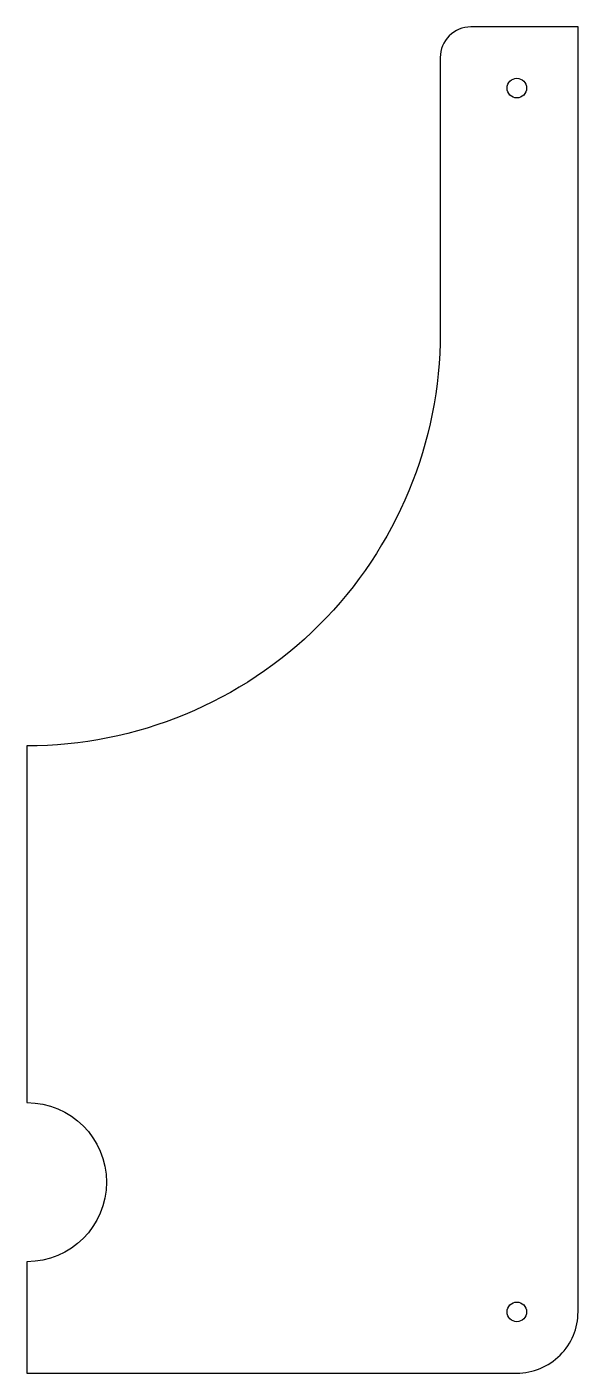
# Model space of a CAD drawing. Header units: millimetres. Extents: x 0 to 90, y -170 to 50.
import ezdxf

# ---------------------------------------------------------------- set-up
doc = ezdxf.new("R2010")
doc.units = ezdxf.units.MM

msp = doc.modelspace()

# ---------------------------------------------------------------- linework, layer by layer
msp.add_lwpolyline([(0, -67.5), (0, -125.8, -1), (0, -151.8), (0, -170), (80, -170, 0.414214), (90, -160), (90, 50), (72.5, 50, 0.414214), (67.5, 45), (67.5, 0, -0.414214)], format="xyb", close=True)
for centre in [(80, 40), (80, -160)]:
    msp.add_circle(centre, 1.6)

doc.saveas('drawing.dxf')
